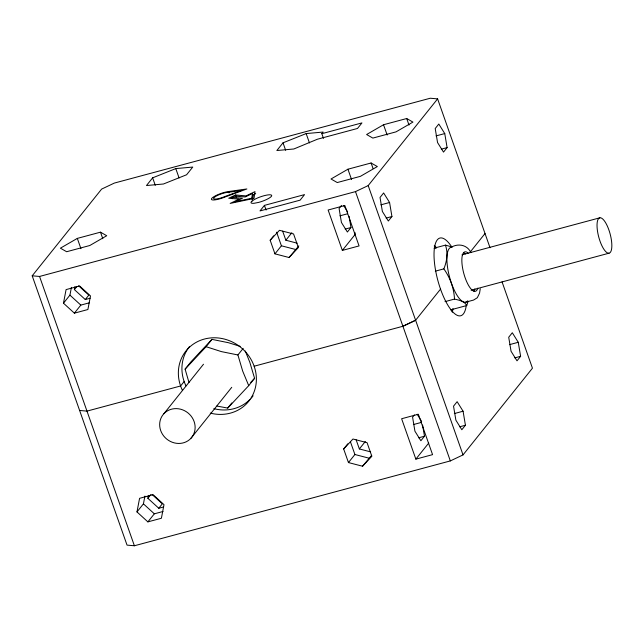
<?xml version="1.0" encoding="UTF-8"?>
<svg xmlns="http://www.w3.org/2000/svg" width="644" height="644" viewBox="0 0 644 644"><rect width="100%" height="100%" fill="white"/><g stroke="black" fill="none" stroke-linecap="round" stroke-linejoin="round"><path stroke-width="0.97" d="M252.223 199.584L251.748 198.239L252.448 193.514L245.147 196.975L234.738 196.066L232.001 197.37L232.476 198.714M252.601 199.31L253.156 195.526L252.448 193.514M480.255 288.754L479.563 293.117L477.325 297.729L473.565 300.064L465.531 302.221M63.474 303.195L66.082 289.599L79.59 285.968L90.498 295.934L87.89 309.531L74.382 313.161L63.474 303.195L69.93 295.137L71.42 287.361M90.104 298.244L85.282 299.541L74.374 289.575L74.937 286.661M136.979 511.916L139.579 498.319L153.095 494.689L163.995 504.654L161.394 518.251L147.879 521.881L136.979 511.916L143.427 503.85L144.916 496.081M163.608 506.965L158.786 508.261L147.879 498.295L148.434 495.381M450.591 309.885L466.739 305.546C464.485 300.998 458.922 300.185 454.503 299.082C453.956 288.198 450.14 277.741 443.861 268.87C446.904 261.359 448.16 252.931 445.455 245.123L434.064 248.182M466.739 305.546L468.124 301.271M502.062 281.895L532.451 368.183L463.028 454.897L450.333 460.919L134.395 545.766L127.037 545.122L32.2 275.817L101.615 189.103L114.318 183.081L430.248 98.234L437.614 98.878L490.036 247.755M152.644 177.833L146.478 185.536L163.455 183.999L186.591 174.766L192.757 167.062L175.788 168.599L152.644 177.833L155.276 185.311M74.374 289.575L76.741 286.628M74.382 313.161L80.83 305.103L89.516 302.769M85.282 299.541L88.824 295.121L78.649 285.815M321.839 133.678L323.143 132.052L306.166 133.582L283.022 142.823L276.856 150.527L293.833 148.989L317.387 139.233L357.509 128.462L361.952 122.907L321.839 133.678L323.481 138.355M264.434 205.38L259.983 210.934L300.104 200.163L304.548 194.609L264.434 205.38L266.077 210.041M270.166 240.244L279.464 230.302L293.567 233.957L298.357 247.562L289.051 257.511L274.956 253.849L270.166 240.244L273.684 235.849M274.956 253.849L281.404 245.791L276.614 232.186M297.134 243.158L285.856 240.228L291.821 232.782M188.998 382.528L185.11 369.133L190.97 361.807L211.965 339.372L228.499 342.721L240.196 346.375M185.11 369.133L206.104 346.697L211.965 339.372M184.152 381.522L180.594 385.973L86.98 411.113L79.623 410.469M163.906 413.69L203.504 364.222M289.051 257.511L298.824 245.895M341.481 205.46L339.082 208.455L341.433 222.478L347.382 232.017L350.972 227.525L349.096 216.304M32.2 275.817L39.558 276.453L355.496 191.614L368.191 185.585L437.614 98.878M216.835 406.042L227.718 408.087L248.721 385.651L242.683 371.089L237.91 354.957L243.182 348.364M190.89 438.355A18.282 16.841 38.7 0 0 180.618 409.206A18.282 16.841 38.7 0 0 160.678 430.514A18.282 16.841 38.7 0 0 190.89 438.355L231.743 387.318M342.35 250.411L359.07 245.928L344.838 205.525L328.126 210.016L342.35 250.411L355.222 234.336L354.9 232.412M147.879 498.295L150.833 494.608M227.718 408.087L231.824 402.959M248.721 385.651L254.581 378.326L249.8 362.194L245.275 351.02M391.93 216.529L388.332 221.021L382.383 211.482L380.032 197.458L383.631 192.959L389.58 202.498L391.93 216.529L386.11 218.091M447.105 147.605L443.507 152.097L437.558 142.557L435.207 128.534L438.806 124.042L444.754 133.574L447.105 147.605L441.293 149.167M147.879 521.881L154.335 513.823L163.021 511.489M158.786 508.261L162.328 503.841L152.145 494.536M254.147 366.219L402.911 326.267L415.613 320.245L440.528 289.116M470.08 252.207L485.029 233.531M343.663 448.965L352.968 439.015L367.064 442.678L371.854 456.282L362.548 466.224L348.452 462.569L343.663 448.965L347.768 443.837M348.452 462.569L354.908 454.511L350.433 441.808M370.63 451.879L359.36 448.949L365.317 441.502M362.548 466.224L371.66 455.324M414.382 414.921L412.579 417.167L414.929 431.198L420.878 440.738L424.476 436.238L422.593 425.016M415.855 459.132L432.567 454.64L418.342 414.245L401.631 418.737L415.855 459.132L428.727 443.056M465.427 425.241L461.829 429.733L455.888 420.202L453.537 406.171L457.127 401.679L463.076 411.218L465.427 425.241L459.615 426.803M520.61 356.325L517.011 360.817L511.062 351.278L508.712 337.247L512.31 332.755L518.259 342.294L520.61 356.325L514.789 357.887M250.725 382.383L254.581 378.326M77.32 238.393L60.399 248.173L66.646 251.732L89.806 245.509L106.727 235.728L100.488 232.17L77.32 238.393L80.943 248.681M383.534 124.743L366.613 134.524L372.852 138.09L396.02 131.867L412.941 122.086L406.694 118.528L383.534 124.743L387.157 135.031M347.937 169.211L331.016 178.992L337.255 182.55L360.423 176.335L377.344 166.555L371.097 162.988L347.937 169.211L351.56 179.499M235.607 194.987L228.741 198.239L239.149 199.149L230.174 203.415L253.986 198.416L254.992 191.63L246.016 195.897L235.607 194.987L236.316 197.008M253.012 194.931L255.7 193.651M402.911 326.267L415.613 320.245M436.028 135.916L444.754 133.574M339.895 215.837L347.655 213.752M380.854 204.84L389.58 202.498M345.16 229.087L350.972 227.525M461.998 254.823L599.87 217.801M435.312 271.164L443.861 268.87M471.142 290.219L609.015 253.197A18.282 5.901 75 0 0 607.203 225.77A18.282 5.901 75 0 0 597.101 227.525A18.282 5.901 75 0 0 609.015 253.197M445.004 301.634L454.503 299.082M509.533 344.637L518.259 342.294M413.4 424.557L421.16 422.472M454.35 413.561L463.076 411.218M418.656 437.807L424.476 436.238M251.748 198.239L235.165 201.717L242.41 198.272L232.001 197.37M228.54 191.534L246.869 188.966L225.191 196.951A10.972 2.391 -19.4 0 1 211.57 198.634A10.972 2.391 -19.4 0 1 228.54 191.534L229.014 192.878M237.91 354.957L221.375 351.608L206.104 346.697M445.455 245.123L452.217 247.054M281.404 245.791L295.499 249.453M354.908 454.511L369.004 458.166M69.93 295.137L80.83 305.103M143.427 503.85L154.335 513.823M470.909 252.585C467.359 244.905 458.399 243.07 451.307 247.199A28.425 9.169 75 0 0 450.357 279.858A28.425 9.169 75 0 0 467.633 300.877M343.671 205.549L347.631 211.908M417.167 414.269L421.627 421.418M406.694 118.528L409.004 125.073M371.097 162.988L373.077 168.599M368.191 185.585L463.028 454.897M355.496 191.614L450.333 460.919M306.166 133.582L309.458 142.936M283.022 142.823L285.654 150.302M282.66 231.164L285.856 240.228M356.164 439.876L359.36 448.949M175.788 168.599L179.08 177.945M100.488 232.17L102.79 238.715M39.558 276.453L134.395 545.766M434.652 245.646A40.226 12.977 75 0 1 436.238 247.529M452.949 308.524A40.226 12.977 75 0 1 452.297 312.26M466.192 305.932A40.226 12.977 75 0 1 447.33 304.274A40.226 12.977 75 0 1 434.169 250.476A40.226 12.977 75 0 1 451.75 246.958M182.405 390.296A40.226 37.054 38.7 0 1 207.883 338.293A40.226 37.054 38.7 0 1 256.368 377.964A40.226 37.054 38.7 0 1 210.274 413.102M249.944 399.473A40.226 37.054 38.7 0 1 213.832 408.658M185.963 385.845A40.226 37.054 38.7 0 1 189.36 346.722M253.092 395.802A40.226 37.054 38.7 0 1 251.257 398.064M434.257 245.976A43.881 14.152 75 0 1 436.004 248.495M452.104 309.458A43.881 14.152 75 0 1 451.927 311.471M477.792 288.126A20.431 6.593 75 0 1 463.825 273.563A20.431 6.593 75 0 1 468.236 253.173M463.938 252.963A20.431 6.593 75 0 1 465.314 253.961M474.87 288.914A20.431 6.593 75 0 1 473.815 291.16M252.005 201.121L251.321 201.757A10.972 2.391 -19.4 0 0 254.018 203.295L258.679 202.393A10.972 2.391 -19.4 0 0 271.366 195.06A10.972 2.391 -19.4 0 0 254.002 199.729L252.005 201.121M224.82 196.557L222.373 197.499A8.67 1.892 -19.4 0 1 213.711 198.022A8.67 1.892 -19.4 0 1 225.328 192.717L241.605 190.374L224.82 196.557"/></g></svg>
